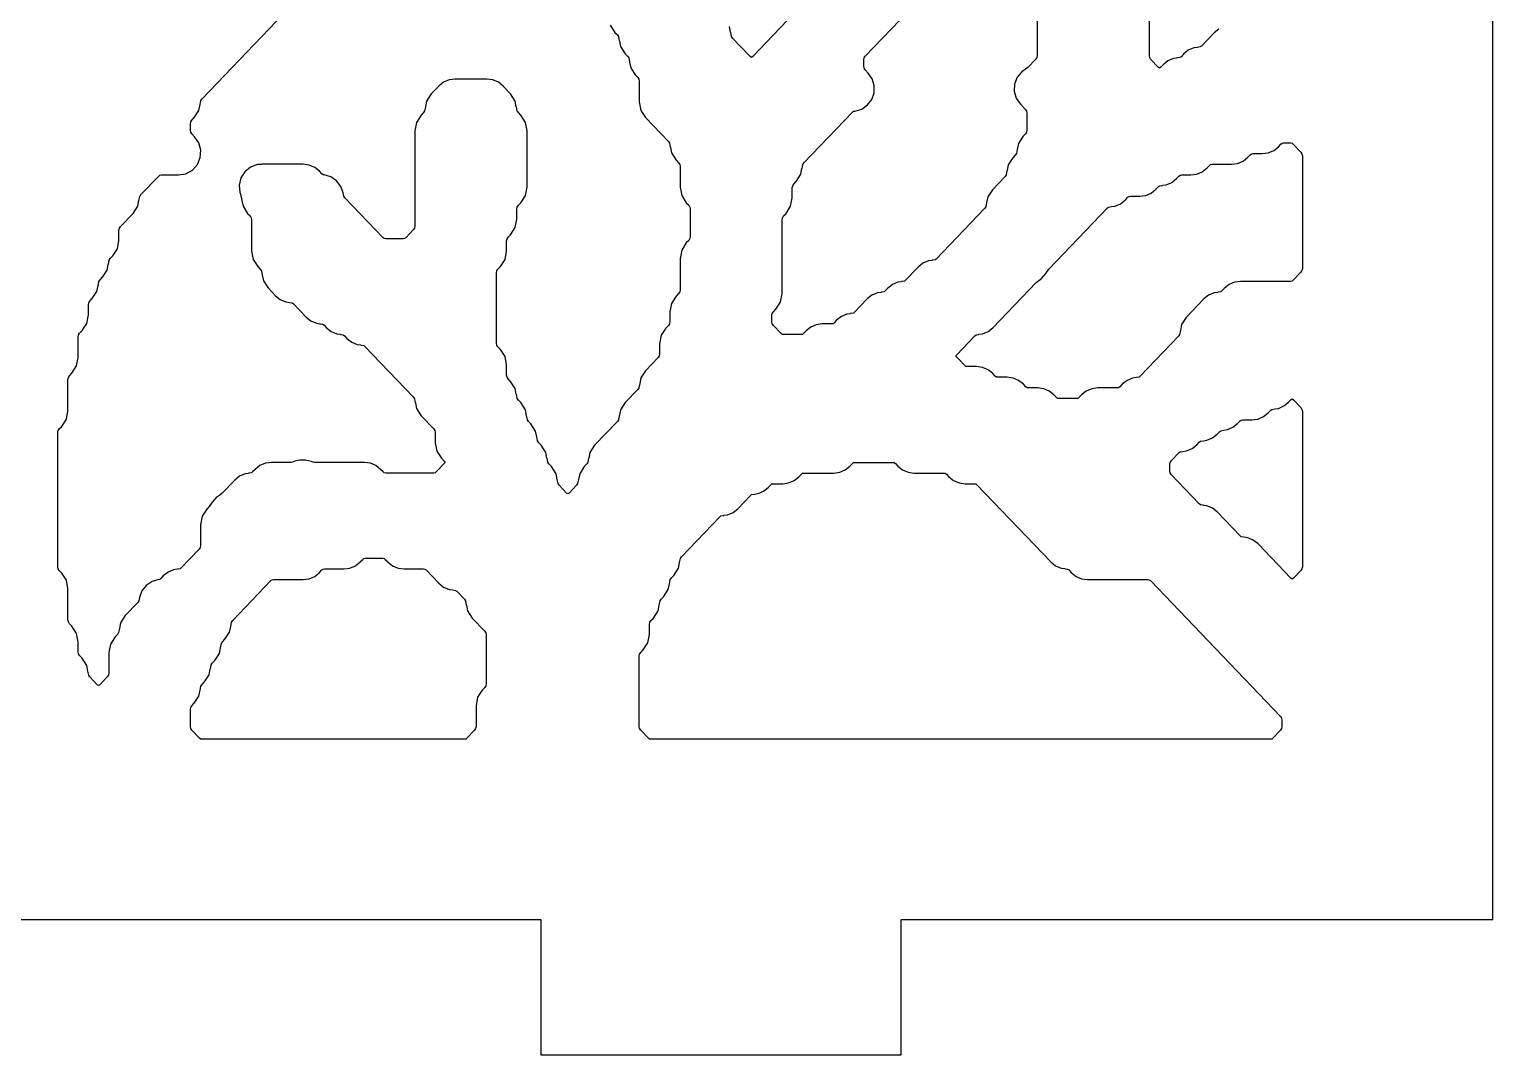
# Model space of a CAD drawing. Header units: millimetres. Extents: x 10 to 410, y 18 to 283.
# Drawn here: x 178.77 to 211.27, y 21 to 43.75 of the extents above; entities that cross this region are included whole.
import ezdxf

# ---------------------------------------------------------------- set-up
doc = ezdxf.new("R2010")
doc.units = ezdxf.units.MM
doc.layers.add('CUT', color=1, linetype='Continuous')

msp = doc.modelspace()

# ---------------------------------------------------------------- linework, layer by layer
at = {"layer": 'CUT'}
for points in [[(190.134, 21), (198.134, 21), (198.134, 24), (211.2679, 24), (211.2679, 144), (198.134, 144), (198.134, 147), (190.134, 147), (190.134, 144), (169.134, 144), (169.134, 147), (161.134, 147), (161.134, 144), (148, 144), (148, 24), (161.134, 24), (161.134, 21), (169.134, 21), (169.134, 24), (190.134, 24)], [(199.7699, 36.9546), (199.795, 36.9746), (199.8602, 36.9834), (199.8598, 36.9861), (199.9392, 36.9969), (200.0624, 37.0495), (200.1673, 37.1329), (201.1289, 38.136), (201.1866, 38.1819), (201.2501, 38.221), (201.348, 38.3322), (201.4119, 38.4312), (202.7145, 39.7901), (202.7396, 39.81), (202.8048, 39.8189), (202.8044, 39.8216), (202.8838, 39.8323), (203.007, 39.8849), (203.1119, 39.9683), (203.1675, 40.0263), (203.1926, 40.0463), (203.2245, 40.0506), (203.4305, 40.0506), (203.5633, 40.0686), (203.6866, 40.1212), (203.7914, 40.2046), (203.847, 40.2626), (203.8722, 40.2826), (203.9373, 40.2914), (203.937, 40.2941), (204.0163, 40.3049), (204.1396, 40.3575), (204.2445, 40.4409), (204.3001, 40.4989), (204.3252, 40.5189), (204.357, 40.5232), (204.563, 40.5232), (204.6958, 40.5412), (204.8191, 40.5938), (204.924, 40.6772), (204.9796, 40.7352), (205.0047, 40.7552), (205.0365, 40.7595), (205.4691, 40.7595), (205.6019, 40.7775), (205.7251, 40.83), (205.83, 40.9135), (205.8856, 40.9715), (205.9107, 40.9915), (205.9426, 40.9958), (206.1486, 40.9958), (206.2814, 41.0137), (206.4047, 41.0663), (206.5095, 41.1498), (206.5651, 41.2078), (206.5903, 41.2278), (206.6221, 41.2321), (206.7813, 41.2321), (206.8131, 41.2278), (206.8382, 41.2078), (207.0083, 41.0304), (207.0328, 40.9923), (207.0414, 40.9479), (207.0414, 38.4445), (207.0328, 38.4001), (207.0083, 38.362), (206.8382, 38.1846), (206.8131, 38.1646), (206.7813, 38.1603), (205.6692, 38.1603), (205.5364, 38.1424), (205.4131, 38.0898), (205.3083, 38.0063), (205.2527, 37.9483), (205.2275, 37.9284), (205.1624, 37.9195), (205.1627, 37.9168), (205.0834, 37.9061), (204.9601, 37.8535), (204.8552, 37.7701), (204.4624, 37.3602), (204.3594, 37.2007), (204.3348, 37.0734), (204.3324, 37.0739), (204.3147, 36.9824), (204.2902, 36.9443), (203.4406, 36.0581), (203.4155, 36.0381), (203.3503, 36.0292), (203.3507, 36.0265), (203.2713, 36.0158), (203.1481, 35.9632), (203.0432, 35.8798), (202.9876, 35.8218), (202.9625, 35.8018), (202.9306, 35.7975), (202.4981, 35.7975), (202.3653, 35.7795), (202.242, 35.7269), (202.1372, 35.6435), (202.0816, 35.5855), (202.0564, 35.5655), (202.0246, 35.5612), (201.6389, 35.5612), (201.6071, 35.5655), (201.582, 35.5855), (201.5264, 35.6435), (201.4215, 35.7269), (201.2982, 35.7795), (201.1654, 35.7975), (200.9594, 35.7975), (200.9276, 35.8018), (200.9024, 35.8218), (200.8468, 35.8798), (200.742, 35.9632), (200.6187, 36.0158), (200.4859, 36.0338), (200.2799, 36.0338), (200.248, 36.0381), (200.2229, 36.0581), (200.1673, 36.116), (200.0624, 36.1995), (199.9392, 36.2521), (199.8064, 36.27), (199.6003, 36.27), (199.5685, 36.2743), (199.5434, 36.2943), (199.3667, 36.4787), (199.3473, 36.5063), (199.3667, 36.534)], [(204.39, 34.387), (204.4693, 34.3977), (204.5926, 34.4503), (204.6975, 34.5337), (204.7531, 34.5917), (204.7782, 34.6117), (204.8434, 34.6205), (204.843, 34.6233), (204.9224, 34.634), (205.0456, 34.6866), (205.1505, 34.77), (205.2061, 34.828), (205.2312, 34.848), (205.2964, 34.8568), (205.296, 34.8595), (205.3754, 34.8703), (205.4986, 34.9229), (205.6035, 35.0063), (205.6591, 35.0643), (205.6842, 35.0843), (205.716, 35.0886), (205.9221, 35.0886), (206.0549, 35.1066), (206.1782, 35.1592), (206.283, 35.2426), (206.3386, 35.3006), (206.3638, 35.3206), (206.4289, 35.3294), (206.4286, 35.3321), (206.5079, 35.3429), (206.6312, 35.3954), (206.736, 35.4789), (206.787, 35.532), (206.8149, 35.5531), (206.8429, 35.532), (207.0083, 35.3595), (207.0328, 35.3214), (207.0414, 35.277), (207.0414, 31.8285), (207.0328, 31.784), (207.0083, 31.746), (206.8429, 31.5735), (206.8149, 31.5524), (206.787, 31.5735), (206.0565, 32.3355), (205.9517, 32.4189), (205.8284, 32.4715), (205.749, 32.4822), (205.7494, 32.4849), (205.6842, 32.4938), (205.6591, 32.5137), (205.1505, 33.0443), (205.0456, 33.1278), (204.9224, 33.1804), (204.843, 33.1911), (204.8434, 33.1938), (204.7782, 33.2026), (204.7531, 33.2226), (204.13, 33.8726), (204.1054, 33.9106), (204.0968, 33.9551), (204.0968, 34.0955), (204.1054, 34.14), (204.13, 34.178), (204.3001, 34.3555), (204.3252, 34.3754), (204.3904, 34.3843)], [(192.3516, 28.2017), (192.327, 28.2397), (192.3184, 28.2842), (192.3184, 29.8424), (192.327, 29.8868), (192.3516, 29.9249), (192.4059, 29.9815), (192.5089, 30.1411), (192.5449, 30.3275), (192.5449, 30.5512), (192.5535, 30.5957), (192.5781, 30.6337), (192.6324, 30.6904), (192.7354, 30.8499), (192.76, 30.9772), (192.7623, 30.9768), (192.78, 31.0683), (192.8046, 31.1063), (192.8589, 31.163), (192.9619, 31.3225), (192.9865, 31.4498), (192.9888, 31.4494), (193.0065, 31.5408), (193.0311, 31.5789), (193.0854, 31.6355), (193.1884, 31.7951), (193.213, 31.9224), (193.2154, 31.9219), (193.2331, 32.0134), (193.2576, 32.0515), (194.1072, 32.9377), (194.1323, 32.9577), (194.1975, 32.9665), (194.1971, 32.9693), (194.2765, 32.98), (194.3997, 33.0326), (194.5046, 33.116), (194.7867, 33.4103), (194.8118, 33.4303), (194.877, 33.4391), (194.8767, 33.4418), (194.956, 33.4526), (195.0793, 33.5052), (195.1841, 33.5886), (195.2397, 33.6466), (195.2649, 33.6666), (195.2967, 33.6709), (195.5027, 33.6709), (195.6355, 33.6888), (195.7588, 33.7414), (195.8637, 33.8249), (195.9193, 33.8829), (195.9444, 33.9029), (195.9762, 33.9072), (196.6353, 33.9072), (196.7681, 33.9251), (196.8913, 33.9777), (196.9962, 34.0612), (197.0518, 34.1192), (197.0769, 34.1392), (197.1087, 34.1435), (197.9475, 34.1435), (197.9793, 34.1392), (198.0044, 34.1192), (198.06, 34.0612), (198.1649, 33.9777), (198.2881, 33.9251), (198.421, 33.9072), (199.08, 33.9072), (199.1118, 33.9029), (199.137, 33.8829), (199.1925, 33.8249), (199.2974, 33.7414), (199.4207, 33.6888), (199.5535, 33.6709), (199.7595, 33.6709), (199.7913, 33.6666), (199.8165, 33.6466), (201.4576, 31.9346), (201.5625, 31.8511), (201.6858, 31.7986), (201.7651, 31.7878), (201.7647, 31.7851), (201.8299, 31.7763), (201.855, 31.7563), (201.9106, 31.6983), (202.0155, 31.6149), (202.1388, 31.5623), (202.2716, 31.5443), (203.6102, 31.5443), (203.642, 31.54), (203.6671, 31.52), (206.5553, 28.5072), (206.5798, 28.4691), (206.5884, 28.4247), (206.5884, 28.2842), (206.5798, 28.2397), (206.5553, 28.2017), (206.3852, 28.0243), (206.3601, 28.0043), (206.3283, 28), (192.5786, 28), (192.5468, 28.0043), (192.5216, 28.0243)], [(182.5872, 29.178), (182.6117, 29.216), (182.666, 29.2727), (182.769, 29.4322), (182.7936, 29.5595), (182.796, 29.5591), (182.8137, 29.6506), (182.8382, 29.6886), (182.8925, 29.7452), (182.9955, 29.9048), (183.0202, 30.0321), (183.0225, 30.0316), (183.0402, 30.1231), (183.0648, 30.1612), (183.119, 30.2178), (183.222, 30.3774), (183.2467, 30.5047), (183.249, 30.5042), (183.2667, 30.5957), (183.2913, 30.6337), (184.1408, 31.52), (184.166, 31.54), (184.1978, 31.5443), (184.8568, 31.5443), (184.9897, 31.5623), (185.1129, 31.6149), (185.2178, 31.6983), (185.2734, 31.7563), (185.2985, 31.7763), (185.3303, 31.7806), (185.7629, 31.7806), (185.8957, 31.7986), (186.0189, 31.8511), (186.1238, 31.9346), (186.1794, 31.9926), (186.2045, 32.0126), (186.2364, 32.0169), (186.6221, 32.0169), (186.6539, 32.0126), (186.679, 31.9926), (186.7346, 31.9346), (186.8395, 31.8511), (186.9627, 31.7986), (187.0956, 31.7806), (187.5281, 31.7806), (187.5599, 31.7763), (187.585, 31.7563), (187.8671, 31.462), (187.972, 31.3786), (188.0953, 31.326), (188.1746, 31.3152), (188.1743, 31.3125), (188.2394, 31.3037), (188.2646, 31.2837), (188.4346, 31.1063), (188.4592, 31.0683), (188.4769, 30.9768), (188.4792, 30.9772), (188.5039, 30.8499), (188.6068, 30.6904), (188.8876, 30.3975), (188.9122, 30.3594), (188.9208, 30.315), (188.9208, 29.2293), (188.9122, 29.1849), (188.8876, 29.1468), (188.8334, 29.0902), (188.7304, 28.9307), (188.6943, 28.7442), (188.6943, 28.2842), (188.6857, 28.2397), (188.6611, 28.2017), (188.4911, 28.0243), (188.466, 28.0043), (188.4341, 28), (182.6122, 28), (182.5804, 28.0043), (182.5553, 28.0243), (182.3852, 28.2017), (182.3607, 28.2397), (182.3521, 28.2842), (182.3521, 28.6609), (182.3607, 28.7054), (182.3852, 28.7434), (182.4395, 28.8001), (182.5425, 28.9596), (182.5671, 29.0869), (182.5695, 29.0865)]]:
    msp.add_lwpolyline(points, close=True, dxfattribs=at)
for points in [[(201.1522, 45.048), (201.1522, 43.1703), (201.1436, 43.1258), (201.1191, 43.0878), (200.949, 42.9104), (200.8966, 42.8686), (200.8091, 42.8133), (200.7078, 42.6891), (200.6509, 42.5393), (200.6444, 42.3791), (200.6889, 42.2251), (200.7798, 42.0931), (200.8926, 41.9755), (200.9171, 41.9375), (200.9257, 41.893), (200.9257, 41.5163), (200.9171, 41.4718), (200.8926, 41.4338), (200.8383, 41.3771), (200.7353, 41.2176), (200.7107, 41.0903), (200.7083, 41.0907), (200.6906, 40.9992), (200.6661, 40.9612), (200.6118, 40.9046), (200.5088, 40.745), (200.4842, 40.6177), (200.4818, 40.6182), (200.4641, 40.5267), (200.4396, 40.4886), (200.1588, 40.1957), (200.0558, 40.0361), (200.0311, 39.9088), (200.0288, 39.9093), (200.0111, 39.8178), (199.9865, 39.7798), (198.9104, 38.6572), (198.8853, 38.6372), (198.8201, 38.6284), (198.8205, 38.6257), (198.7412, 38.615), (198.6179, 38.5624), (198.513, 38.4789), (198.2309, 38.1846), (198.2058, 38.1646), (198.1406, 38.1558), (198.141, 38.1531), (198.0616, 38.1424), (197.9384, 38.0898), (197.8335, 38.0063), (197.7779, 37.9483), (197.7528, 37.9284), (197.6876, 37.9195), (197.688, 37.9168), (197.6086, 37.9061), (197.4854, 37.8535), (197.3805, 37.7701), (197.0984, 37.4758), (197.0733, 37.4558), (197.0081, 37.447), (197.0084, 37.4442), (196.9291, 37.4335), (196.8058, 37.3809), (196.701, 37.2975), (196.6454, 37.2395), (196.6202, 37.2195), (196.5884, 37.2152), (196.3824, 37.2152), (196.2496, 37.1972), (196.1263, 37.1446), (196.0214, 37.0612), (195.9658, 37.0032), (195.9407, 36.9832), (195.9089, 36.9789), (195.5232, 36.9789), (195.4914, 36.9832), (195.4662, 37.0032), (195.2962, 37.1806), (195.2716, 37.2186), (195.263, 37.2631), (195.263, 37.4036), (195.2716, 37.448), (195.2962, 37.4861), (195.3505, 37.5427), (195.4535, 37.7023), (195.4895, 37.8887), (195.4895, 39.5301), (195.4981, 39.5746), (195.5227, 39.6126), (195.577, 39.6693), (195.68, 39.8288), (195.716, 40.0153), (195.716, 40.239), (195.7246, 40.2835), (195.7492, 40.3215), (195.8035, 40.3781), (195.9065, 40.5377), (195.9311, 40.665), (195.9335, 40.6645), (195.9511, 40.756), (195.9757, 40.7941), (197.0518, 41.9166), (197.0769, 41.9366), (197.1072, 41.9407), (197.2572, 41.9857), (197.3858, 42.0749), (197.4806, 42.1995), (197.5322, 42.3473), (197.5356, 42.5038), (197.4905, 42.6536), (197.4012, 42.7822), (197.3348, 42.8515), (197.3102, 42.8895), (197.3016, 42.934), (197.3016, 43.0745), (197.3102, 43.1189), (197.3348, 43.157), (198.2951, 44.1587)], [(191.675, 43.8457), (191.778, 43.6862), (191.8322, 43.6295), (191.8568, 43.5915), (191.8745, 43.5), (191.8768, 43.5004), (191.9015, 43.3731), (192.0045, 43.2136), (192.0588, 43.157), (192.0833, 43.1189), (192.101, 43.0274), (192.1034, 43.0279), (192.128, 42.9006), (192.231, 42.741), (192.2853, 42.6844), (192.3098, 42.6463), (192.3184, 42.6019), (192.3184, 42.1419), (192.3545, 41.9554), (192.4575, 41.7959), (192.9648, 41.2667), (192.9893, 41.2286), (193.007, 41.1371), (193.0094, 41.1376), (193.034, 41.0103), (193.137, 40.8507), (193.1913, 40.7941), (193.2159, 40.756), (193.2245, 40.7116), (193.2245, 40.2516), (193.2605, 40.0651), (193.3635, 39.9056), (193.4178, 39.8489), (193.4424, 39.8109), (193.451, 39.7664), (193.451, 39.1534), (193.4424, 39.1089), (193.4178, 39.0709), (193.3635, 39.0143), (193.2605, 38.8547), (193.2245, 38.6683), (193.2245, 37.972), (193.2159, 37.9275), (193.1913, 37.8895), (193.137, 37.8328), (193.034, 37.6733), (192.9979, 37.4868), (192.9979, 37.2631), (192.9893, 37.2186), (192.9648, 37.1806), (192.9105, 37.124), (192.8075, 36.9644), (192.7714, 36.778), (192.7714, 36.5542), (192.7628, 36.5098), (192.7383, 36.4717), (192.4575, 36.1788), (192.3545, 36.0193), (192.3299, 35.892), (192.3275, 35.8924), (192.3098, 35.8009), (192.2853, 35.7629), (192.0045, 35.47), (191.9015, 35.3104), (191.8768, 35.1831), (191.8745, 35.1836), (191.8568, 35.0921), (191.8322, 35.054), (191.3249, 34.5248), (191.2219, 34.3653), (191.1973, 34.238), (191.195, 34.2384), (191.1773, 34.1469), (191.1527, 34.1089), (191.0984, 34.0522), (190.9954, 33.8927), (190.9708, 33.7654), (190.9685, 33.7658), (190.9508, 33.6743), (190.9262, 33.6363), (190.7608, 33.4638), (190.7329, 33.4427), (190.7049, 33.4638), (190.5395, 33.6363), (190.515, 33.6743), (190.4973, 33.7658), (190.4949, 33.7654), (190.4703, 33.8927), (190.3673, 34.0522), (190.313, 34.1089), (190.2884, 34.1469), (190.2708, 34.2384), (190.2684, 34.238), (190.2438, 34.3653), (190.1408, 34.5248), (190.0865, 34.5814), (190.0619, 34.6195), (190.0442, 34.711), (190.0419, 34.7105), (190.0173, 34.8378), (189.9143, 34.9974), (189.86, 35.054), (189.8354, 35.0921), (189.8177, 35.1836), (189.8154, 35.1831), (189.7908, 35.3104), (189.6878, 35.47), (189.6335, 35.5266), (189.6089, 35.5646), (189.5912, 35.6561), (189.5889, 35.6557), (189.5643, 35.783), (189.4613, 35.9425), (189.407, 35.9992), (189.3824, 36.0372), (189.3738, 36.0817), (189.3738, 36.3054), (189.3378, 36.4918), (189.2348, 36.6514), (189.1805, 36.708), (189.1559, 36.7461), (189.1473, 36.7905), (189.1473, 38.3487), (189.1559, 38.3932), (189.1805, 38.4312), (189.2348, 38.4879), (189.3378, 38.6474), (189.3738, 38.8339), (189.3738, 39.0576), (189.3824, 39.102), (189.407, 39.1401), (189.4613, 39.1967), (189.5643, 39.3563), (189.6003, 39.5427), (189.6003, 39.7664), (189.6089, 39.8109), (189.6335, 39.8489), (189.6878, 39.9056), (189.7908, 40.0651), (189.8268, 40.2516), (189.8268, 41.5037), (189.7908, 41.6901), (189.6878, 41.8497), (189.6335, 41.9063), (189.6089, 41.9444), (189.5912, 42.0359), (189.5889, 42.0354), (189.5643, 42.1627), (189.4613, 42.3223), (189.2949, 42.4958), (189.1901, 42.5792), (189.0668, 42.6318), (188.934, 42.6498), (188.2281, 42.6498), (188.0953, 42.6318), (187.972, 42.5792), (187.8671, 42.4958), (187.7008, 42.3223), (187.5978, 42.1627), (187.5732, 42.0354), (187.5709, 42.0359), (187.5532, 41.9444), (187.5286, 41.9063), (187.4743, 41.8497), (187.3713, 41.6901), (187.3352, 41.5037), (187.3352, 39.3897), (187.3266, 39.3452), (187.3021, 39.3072), (187.132, 39.1298), (187.1069, 39.1098), (187.0751, 39.1055), (186.6894, 39.1055), (186.6576, 39.1098), (186.6324, 39.1298), (185.7828, 40.016), (185.7583, 40.0541), (185.7448, 40.1239), (185.6921, 40.2698), (185.5973, 40.3924), (185.4694, 40.4801), (185.3209, 40.5245), (185.2985, 40.5275), (185.2734, 40.5475), (185.2178, 40.6055), (185.1129, 40.6889), (184.9897, 40.7415), (184.8568, 40.7595), (183.9376, 40.7595), (183.9376, 40.7537), (183.8388, 40.7509), (183.6868, 40.6948), (183.5607, 40.593), (183.4738, 40.4562), (183.4353, 40.2989), (183.449, 40.1374), (183.4662, 40.0979), (183.4937, 39.9557), (183.4961, 39.9561), (183.5207, 39.8288), (183.6237, 39.6693), (183.678, 39.6126), (183.7025, 39.5746), (183.7111, 39.5301), (183.7111, 38.8339), (183.7472, 38.6474), (183.8502, 38.4879), (183.9045, 38.4312), (183.929, 38.3932), (183.9467, 38.3017), (183.9491, 38.3021), (183.9737, 38.1748), (184.0767, 38.0153), (184.243, 37.8418), (184.3479, 37.7583), (184.4712, 37.7057), (184.5505, 37.695), (184.5501, 37.6923), (184.6153, 37.6835), (184.6404, 37.6635), (184.9225, 37.3692), (185.0274, 37.2857), (185.1507, 37.2332), (185.23, 37.2224), (185.2297, 37.2197), (185.2948, 37.2109), (185.32, 37.1909), (185.3756, 37.1329), (185.4804, 37.0495), (185.6037, 36.9969), (185.683, 36.9861), (185.6827, 36.9834), (185.7479, 36.9746), (185.773, 36.9546), (185.8286, 36.8966), (185.9334, 36.8132), (186.0567, 36.7606), (186.1361, 36.7498), (186.1357, 36.7471), (186.2009, 36.7383), (186.226, 36.7183), (187.3021, 35.5958), (187.3266, 35.5577), (187.3443, 35.4662), (187.3467, 35.4667), (187.3713, 35.3394), (187.4743, 35.1798), (187.7551, 34.8869), (187.7797, 34.8489), (187.7883, 34.8044), (187.7883, 34.5807), (187.8243, 34.3942), (187.9273, 34.2347), (187.9883, 34.1711), (188.0077, 34.1435), (187.9883, 34.1158), (187.8116, 33.9315), (187.7864, 33.9115), (187.7546, 33.9072), (186.6894, 33.9072), (186.6576, 33.9115), (186.6324, 33.9315), (186.5768, 33.9895), (186.472, 34.0729), (186.3487, 34.1255), (186.2159, 34.1435), (185.1038, 34.1435), (185.0714, 34.1478), (185.0399, 34.1613), (184.9107, 34.1969), (184.7767, 34.1969), (184.6474, 34.1613), (184.6159, 34.1478), (184.5835, 34.1435), (184.1509, 34.1435), (184.0181, 34.1255), (183.8949, 34.0729), (183.79, 33.9895), (183.7344, 33.9315), (183.7093, 33.9115), (183.6441, 33.9027), (183.6445, 33.8999), (183.5651, 33.8892), (183.4419, 33.8366), (183.337, 33.7532), (183.0549, 33.4589), (182.9973, 33.413), (182.9337, 33.3739), (182.8359, 33.2628), (182.7719, 33.1637), (182.7176, 33.1071), (182.6146, 32.9475), (182.5786, 32.7611), (182.5786, 32.3011), (182.57, 32.2566), (182.5454, 32.2186), (182.1489, 31.8049), (182.1237, 31.7849), (182.0586, 31.7761), (182.0589, 31.7734), (181.9796, 31.7626), (181.8563, 31.71), (181.7514, 31.6266), (181.6958, 31.5686), (181.6707, 31.5486), (181.6483, 31.5456), (181.4998, 31.5012), (181.3719, 31.4135), (181.2771, 31.2909), (181.2244, 31.145), (181.2109, 31.0752), (181.1864, 31.0371), (180.9056, 30.7442), (180.8026, 30.5847), (180.778, 30.4574), (180.7756, 30.4578), (180.7579, 30.3663), (180.7334, 30.3283), (180.6791, 30.2716), (180.5761, 30.1121), (180.54, 29.9256), (180.54, 29.4656), (180.5314, 29.4212), (180.5069, 29.3831), (180.3415, 29.2106), (180.3135, 29.1896), (180.2855, 29.2106), (180.1201, 29.3831), (180.0956, 29.4212), (180.0779, 29.5127), (180.0755, 29.5122), (180.0509, 29.6395), (179.9479, 29.7991), (179.8936, 29.8557), (179.8691, 29.8938), (179.8605, 29.9382), (179.8605, 30.1619), (179.8244, 30.3484), (179.7214, 30.5079), (179.6671, 30.5646), (179.6426, 30.6026), (179.634, 30.6471), (179.634, 31.3434), (179.5979, 31.5298), (179.4949, 31.6894), (179.4406, 31.746), (179.4161, 31.784), (179.4075, 31.8285), (179.4075, 34.8044), (179.4161, 34.8489), (179.4406, 34.8869), (179.4949, 34.9435), (179.5979, 35.1031), (179.634, 35.2896), (179.634, 35.9858), (179.6426, 36.0303), (179.6671, 36.0683), (179.7214, 36.125), (179.8244, 36.2845), (179.8605, 36.471), (179.8605, 36.931), (179.8691, 36.9754), (179.8936, 37.0135), (179.9479, 37.0701), (180.0509, 37.2297), (180.087, 37.4161), (180.087, 37.6399), (180.0956, 37.6843), (180.1201, 37.7224), (180.1744, 37.779), (180.2774, 37.9385), (180.3021, 38.0658), (180.3044, 38.0654), (180.3221, 38.1569), (180.3467, 38.1949), (180.401, 38.2516), (180.5039, 38.4111), (180.5286, 38.5384), (180.5309, 38.538), (180.5486, 38.6295), (180.5732, 38.6675), (180.6275, 38.7241), (180.7304, 38.8837), (180.7665, 39.0701), (180.7665, 39.2939), (180.7751, 39.3383), (180.7997, 39.3764), (181.0805, 39.6693), (181.1835, 39.8288), (181.2081, 39.9561), (181.2104, 39.9557), (181.2281, 40.0472), (181.2527, 40.0852), (181.6493, 40.4989), (181.6744, 40.5189), (181.7062, 40.5232), (182.0862, 40.5232), (182.2499, 40.5508), (182.3955, 40.6304), (182.5071, 40.7534), (182.5723, 40.9061), (182.5838, 41.0717), (182.5405, 41.232), (182.4471, 41.3692), (182.3852, 41.4338), (182.3607, 41.4718), (182.3521, 41.5163), (182.3521, 41.6567), (182.3607, 41.7012), (182.3852, 41.7392), (182.4395, 41.7959), (182.5425, 41.9554), (182.5671, 42.0827), (182.5695, 42.0823), (182.5872, 42.1738), (182.6117, 42.2118), (184.5939, 44.2795)], [(195.9094, 44.2692), (194.838, 43.1515), (194.81, 43.1305), (194.782, 43.1515), (194.3902, 43.5603), (194.3656, 43.5984), (194.3479, 43.6899), (194.3456, 43.6894), (194.3209, 43.8167)], [(205.1866, 43.7607), (205.0818, 43.6772), (204.7997, 43.3829), (204.7745, 43.363), (204.7094, 43.3541), (204.7097, 43.3514), (204.6304, 43.3407), (204.5071, 43.2881), (204.4022, 43.2047), (204.3466, 43.1467), (204.3215, 43.1267), (204.2563, 43.1179), (204.2567, 43.1151), (204.1774, 43.1044), (204.0541, 43.0518), (203.9492, 42.9684), (203.8983, 42.9153), (203.8703, 42.8942), (203.8424, 42.9153), (203.677, 43.0878), (203.6524, 43.1258), (203.6438, 43.1703), (203.6438, 44.0196)]]:
    msp.add_lwpolyline(points, dxfattribs=at)

doc.saveas('drawing.dxf')
